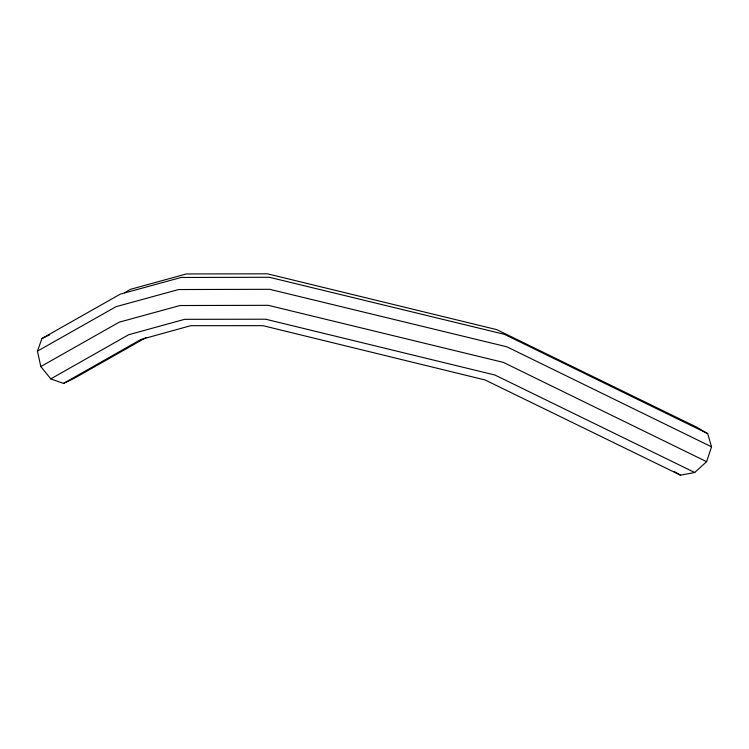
<?xml version="1.0" encoding="UTF-8"?>
<svg xmlns="http://www.w3.org/2000/svg" width="749" height="749" viewBox="0 0 749 749"><rect width="100%" height="100%" fill="white"/><g stroke="black" fill="none" stroke-linecap="round" stroke-linejoin="round"><path stroke-width="1.12" d="M707.711 433.624L504.395 334.316L269.368 277.28L181.08 277.467L120.346 294.123L41.944 338.501L37.45 351.131L40.821 366.551L50.773 378.882L63.496 383.404L140.915 339.484L190.742 325.675L262.918 325.665L485.127 379.977L680.476 475.175L694.716 472.507L706.588 461.674L711.55 446.825L707.711 433.624L696.542 427.108L496.793 329.644L267.496 273.825L186.407 273.937L130.551 289.311L124.474 292.756M146.055 337.546L74.142 378.385L63.496 383.404M37.45 351.131L116.02 306.678L178.618 289.535L269.659 289.311L506.876 346.815L711.55 446.825M40.821 366.551L119.222 322.173L179.957 305.526L268.245 305.33L503.272 362.366L706.588 461.674M50.773 378.882L128.725 334.709L184.591 319.327L265.67 319.214L494.967 375.034L694.716 472.507M41.944 338.501L49.687 334.85M673.96 471.383L680.476 475.175"/></g></svg>
